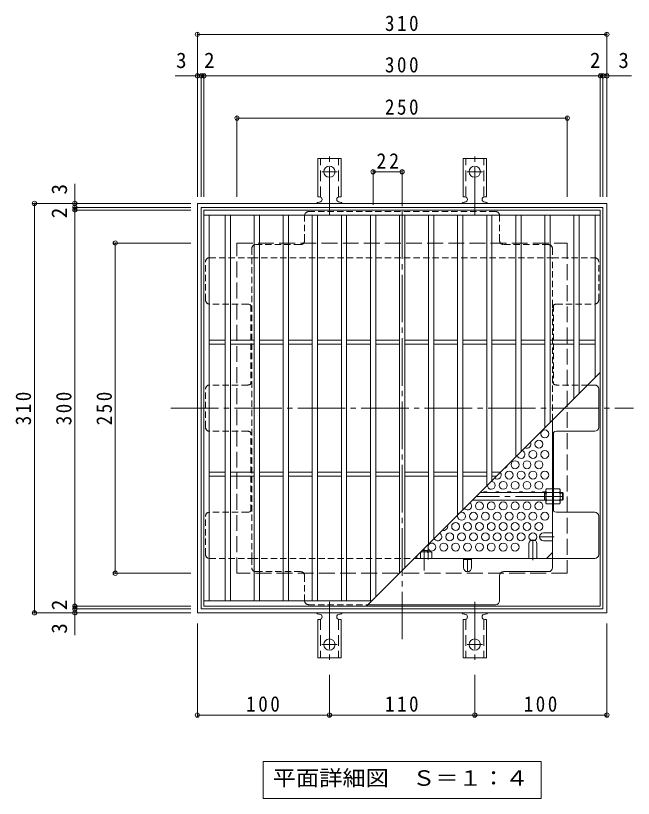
# Model space of a CAD drawing. Units: millimetres at full size, sheet at 1:4. Extents: x -869 to 910, y -779 to 650.
# Drawn here: x -652 to -184, y 14 to 607 of the extents above; entities that cross this region are included whole.
import ezdxf
from ezdxf.enums import TextEntityAlignment as Align

# ---------------------------------------------------------------- set-up
doc = ezdxf.new("R2010")
doc.units = ezdxf.units.MM
doc.header["$LTSCALE"] = 4
doc.header["$PDMODE"] = 32
doc.header["$PDSIZE"] = 3.2
for name, pattern in [('CHAIN1', [8, 5, -1, 1, -1]), ('CHAIN2', [12, 9, -1, 1, -1]), ('DASHED1', [1.8, 1.2, -0.6]), ('DASHED2', [3, 2, -1]), ('DASHED3', [4, 3, -1])]:
    doc.linetypes.add(name, pattern=pattern)
for name, color, linetype, lineweight in [('A-1_躯体', 3, 'Continuous', 9), ('A-2_仕上', 3, 'Continuous', 9), ('A-4_その他', 7, 'Continuous', 9), ('A-5_文字', 7, 'Continuous', 9), ('A-6_寸法', 2, 'Continuous', 9), ('A-7_ハッチ', 2, 'Continuous', 9), ('A-8_記号', 2, 'Continuous', 9), ('A-A_ﾊｯﾁ-ﾜｸ', 3, 'Continuous', 9), ('A-B_ﾊｯﾁ', 2, 'Continuous', 9)]:
    doc.layers.add(name, color=color, linetype=linetype, lineweight=lineweight)
doc.styles.add('ＭＳ ゴシック', font='')
doc.styles.get('ＭＳ ゴシック').set_extended_font_data('MS Gothic')

msp = doc.modelspace()

# ---------------------------------------------------------------- linework, layer by layer
at = {"layer": 'A-1_躯体', "color": 2}
for p, q in [((-204.02, 464.849), (-204.02, 154.849)), ((-207.02, 461.849), (-207.02, 157.849)), ((-204.02, 154.849), (-514.02, 154.849)), ((-207.02, 157.849), (-511.021, 157.849))]:
    msp.add_line(p, q, dxfattribs=at)
at = {"layer": 'A-1_躯体', "color": 2, "linetype": 'DASHED3'}
for p, q in [((-234.02, 434.849), (-234.02, 184.849)), ((-234.02, 184.849), (-484.02, 184.849))]:
    msp.add_line(p, q, dxfattribs=at)
at = {"layer": 'A-1_躯体', "linetype": 'CHAIN2'}
for p, q in [((-237.22, 243.045), (-302.824, 243.045)), ((-342.22, 203.649), (-342.22, 186.813))]:
    msp.add_line(p, q, dxfattribs=at)
at = {"layer": 'A-1_躯体'}
for p, q in [((-250.22, 246.045), (-299.824, 246.045)), ((-251.22, 240.045), (-251.22, 246.045)), ((-251.22, 245.545), (-250.22, 245.545)), ((-237.72, 246.045), (-239.42, 246.045)), ((-239.42, 245.545), (-237.22, 245.545)), ((-237.72, 240.045), (-237.72, 246.045)), ((-237.72, 246.045), (-237.22, 245.545)), ((-237.22, 240.545), (-237.22, 245.545)), ((-250.22, 240.045), (-305.824, 240.045)), ((-251.22, 240.545), (-250.22, 240.545)), ((-239.42, 240.545), (-237.22, 240.545)), ((-237.72, 240.045), (-239.42, 240.045)), ((-237.72, 240.045), (-237.22, 240.545)), ((-343.824, 202.045), (-339.22, 202.045)), ((-339.72, 202.045), (-339.72, 201.045)), ((-339.22, 206.649), (-339.22, 201.045)), ((-344.72, 201.149), (-344.72, 201.045))]:
    msp.add_line(p, q, dxfattribs=at)
at = {"layer": 'A-1_躯体', "color": 2}
for points in [[(-514.02, 154.849), (-514.02, 464.849), (-204.02, 464.849)], [(-511.021, 157.849), (-511.021, 461.849), (-207.02, 461.849)]]:
    msp.add_lwpolyline(points, dxfattribs=at)
at = {"layer": 'A-1_躯体', "color": 2, "linetype": 'DASHED3'}
msp.add_lwpolyline([(-484.02, 184.849), (-484.02, 434.849), (-234.02, 434.849)], dxfattribs=at)
at = {"layer": 'A-2_仕上'}
for p, q in [((-509.02, 455.849), (-209.02, 455.849)), ((-505.02, 163.849), (-505.02, 455.849)), ((-493.02, 163.849), (-493.02, 455.849)), ((-489.02, 163.849), (-489.02, 455.849)), ((-471.02, 163.849), (-471.02, 455.849)), ((-467.02, 163.849), (-467.02, 455.849)), ((-449.02, 163.849), (-449.02, 455.849)), ((-445.02, 163.849), (-445.02, 455.849)), ((-427.02, 163.849), (-427.02, 455.849)), ((-423.02, 163.849), (-423.02, 455.849)), ((-405.02, 163.849), (-405.02, 455.849)), ((-401.02, 163.849), (-401.02, 455.849)), ((-383.02, 163.849), (-383.02, 455.849)), ((-379.02, 166.849), (-379.02, 455.849)), ((-361.02, 184.849), (-361.02, 455.849)), ((-357.02, 188.849), (-357.02, 455.849)), ((-339.02, 206.849), (-339.02, 455.849)), ((-335.02, 210.849), (-335.02, 455.849)), ((-317.02, 228.849), (-317.02, 455.849)), ((-313.02, 232.849), (-313.02, 455.849)), ((-295.02, 250.849), (-295.02, 455.849)), ((-291.02, 254.849), (-291.02, 455.849)), ((-273.02, 272.849), (-273.02, 455.849)), ((-269.02, 276.849), (-269.02, 455.849)), ((-251.02, 294.849), (-251.02, 455.849)), ((-247.02, 298.849), (-247.02, 455.849)), ((-229.02, 316.849), (-229.02, 455.849)), ((-225.02, 320.849), (-225.02, 455.849)), ((-213.02, 455.849), (-213.02, 332.849)), ((-505.02, 361.349), (-493.02, 361.349)), ((-505.02, 358.349), (-493.02, 358.349)), ((-489.02, 361.349), (-471.02, 361.349)), ((-489.02, 358.349), (-471.02, 358.349)), ((-467.02, 361.349), (-449.02, 361.349)), ((-467.02, 358.349), (-449.02, 358.349)), ((-445.02, 361.349), (-427.02, 361.349)), ((-445.02, 358.349), (-427.02, 358.349)), ((-423.02, 361.349), (-405.02, 361.349)), ((-423.02, 358.349), (-405.02, 358.349)), ((-401.02, 361.349), (-383.02, 361.349)), ((-401.02, 358.349), (-383.02, 358.349)), ((-379.02, 361.349), (-361.02, 361.349)), ((-379.02, 358.349), (-361.02, 358.349)), ((-357.02, 361.349), (-339.02, 361.349)), ((-357.02, 358.349), (-339.02, 358.349)), ((-335.02, 361.349), (-317.02, 361.349)), ((-335.02, 358.349), (-317.02, 358.349)), ((-313.02, 361.349), (-295.02, 361.349)), ((-313.02, 358.349), (-295.02, 358.349)), ((-291.02, 361.349), (-273.02, 361.349)), ((-291.02, 358.349), (-273.02, 358.349)), ((-269.02, 361.349), (-251.02, 361.349)), ((-269.02, 358.349), (-251.02, 358.349)), ((-229.02, 361.349), (-247.02, 361.349)), ((-229.02, 358.349), (-247.02, 358.349)), ((-213.02, 361.349), (-225.02, 361.349)), ((-213.02, 358.349), (-225.02, 358.349)), ((-209.02, 336.849), (-386.02, 159.849)), ((-505.02, 261.349), (-493.02, 261.349)), ((-489.02, 261.349), (-471.02, 261.349)), ((-467.02, 261.349), (-449.02, 261.349)), ((-445.02, 261.349), (-427.02, 261.349)), ((-423.02, 261.349), (-405.02, 261.349)), ((-401.02, 261.349), (-383.02, 261.349)), ((-379.02, 261.349), (-361.02, 261.349)), ((-357.02, 261.349), (-339.02, 261.349)), ((-335.02, 261.349), (-317.02, 261.349)), ((-313.02, 261.349), (-295.02, 261.349)), ((-291.02, 261.349), (-284.521, 261.349)), ((-505.02, 258.349), (-493.02, 258.349)), ((-489.02, 258.349), (-471.02, 258.349)), ((-467.02, 258.349), (-449.02, 258.349)), ((-445.02, 258.349), (-427.02, 258.349)), ((-423.02, 258.349), (-405.02, 258.349)), ((-401.02, 258.349), (-383.02, 258.349)), ((-379.02, 258.349), (-361.02, 258.349)), ((-357.02, 258.349), (-339.02, 258.349)), ((-335.02, 258.349), (-317.02, 258.349)), ((-313.02, 258.349), (-295.02, 258.349)), ((-291.02, 258.349), (-287.521, 258.349)), ((-509.02, 163.849), (-382.02, 163.849))]:
    msp.add_line(p, q, dxfattribs=at)
msp.add_lwpolyline([(-509.02, 159.849), (-509.02, 459.849), (-209.02, 459.849), (-209.02, 159.849)], close=True, dxfattribs=at)
at = {"layer": 'A-4_その他'}
for p, q in [((-514.02, 594.012), (-514.02, 469.849)), ((-514.02, 592.812), (-204.02, 592.812)), ((-204.02, 594.012), (-204.02, 469.849)), ((-530.7, 561.424), (-511.021, 561.424)), ((-511.021, 562.624), (-511.021, 469.849)), ((-511.021, 561.424), (-509.02, 561.424)), ((-509.02, 562.624), (-509.02, 469.849)), ((-509.02, 561.424), (-209.02, 561.424)), ((-209.02, 562.624), (-209.02, 469.849)), ((-209.02, 561.424), (-207.02, 561.424)), ((-207.02, 562.624), (-207.02, 469.849)), ((-207.02, 561.424), (-185.503, 561.424)), ((-484.02, 530.627), (-484.02, 469.849)), ((-484.02, 529.427), (-234.02, 529.427)), ((-234.02, 530.627), (-234.02, 469.849)), ((-381.02, 489.955), (-381.02, 463.849)), ((-381.02, 488.755), (-359.02, 488.755)), ((-359.02, 489.955), (-359.02, 463.849)), ((-606.756, 479.613), (-606.756, 461.849)), ((-638.561, 464.849), (-519.021, 464.849)), ((-637.361, 464.849), (-637.361, 154.849)), ((-607.956, 461.849), (-519.021, 461.849)), ((-607.956, 459.849), (-519.021, 459.849)), ((-606.756, 461.849), (-606.756, 459.849)), ((-606.756, 459.849), (-606.756, 159.849)), ((-577.351, 434.849), (-519.021, 434.849)), ((-576.151, 434.849), (-576.151, 184.849)), ((-577.351, 184.849), (-519.021, 184.849)), ((-638.561, 154.849), (-519.021, 154.849)), ((-607.956, 159.849), (-519.021, 159.849)), ((-607.956, 157.849), (-519.021, 157.849)), ((-606.756, 159.849), (-606.756, 157.849)), ((-606.756, 157.849), (-606.756, 137.841)), ((-514.02, 76.272), (-514.02, 146.849)), ((-204.02, 76.272), (-204.02, 146.849)), ((-414.02, 76.272), (-414.02, 107.917)), ((-304.02, 76.272), (-304.02, 107.917)), ((-514.02, 77.472), (-414.02, 77.472)), ((-414.02, 77.472), (-304.02, 77.472)), ((-304.02, 77.472), (-204.02, 77.472))]:
    msp.add_line(p, q, dxfattribs=at)
for p in [(-514.02, 592.812), (-204.02, 592.812), (-514.02, 561.424), (-511.021, 561.424), (-509.02, 561.424), (-209.02, 561.424), (-207.02, 561.424), (-204.02, 561.424), (-484.02, 529.427), (-234.02, 529.427), (-381.02, 488.755), (-359.02, 488.755), (-637.361, 464.849), (-606.756, 464.849), (-606.756, 461.849), (-606.756, 459.849), (-576.151, 434.849), (-576.151, 184.849), (-606.756, 159.849), (-637.361, 154.849), (-606.756, 157.849), (-606.756, 154.849), (-514.02, 77.472), (-414.02, 77.472), (-304.02, 77.472), (-204.02, 77.472)]:
    msp.add_point(p, dxfattribs=at)
at = {"layer": 'A-5_文字'}
for p, q in [((-464.22, 42.421), (-253.82, 42.421)), ((-464.22, 42.421), (-464.22, 14.421)), ((-253.82, 42.421), (-253.82, 14.421)), ((-464.22, 14.421), (-253.82, 14.421))]:
    msp.add_line(p, q, dxfattribs=at)
at = {"layer": 'A-6_寸法'}
for centre in [(-251.02, 290.363), (-255.52, 282.569), (-260.02, 274.775), (-251.02, 274.775), (-273.52, 266.981), (-264.52, 266.981), (-255.52, 266.981), (-278.02, 259.186), (-269.02, 259.186), (-260.02, 259.186), (-251.02, 259.186), (-282.52, 251.392), (-273.52, 251.392), (-264.52, 251.392), (-255.52, 251.392), (-300.52, 235.804), (-291.52, 235.804), (-282.52, 235.804), (-273.52, 235.804), (-264.52, 235.804), (-255.52, 235.804), (-314.02, 228.01), (-305.02, 228.01), (-296.02, 228.01), (-287.02, 228.01), (-278.02, 228.01), (-269.02, 228.01), (-260.02, 228.01), (-251.02, 228.01), (-318.52, 220.215), (-309.52, 220.215), (-300.52, 220.215), (-291.52, 220.215), (-282.52, 220.215), (-273.52, 220.215), (-264.52, 220.215), (-255.52, 220.215), (-323.02, 212.421), (-314.02, 212.421), (-305.02, 212.421), (-296.02, 212.421), (-287.02, 212.421), (-278.02, 212.421), (-269.02, 212.421), (-260.02, 212.421), (-327.52, 204.627), (-318.52, 204.627), (-309.52, 204.627), (-300.52, 204.627), (-291.52, 204.627), (-282.52, 204.627), (-273.52, 204.627)]:
    msp.add_circle(centre, 3, dxfattribs=at)
for centre, start, end in [((-264.52, 282.569), 241.71254, 28.28746), ((-269.02, 274.775), 195.73255, 74.26745), ((-287.02, 259.186), 229.56093, 40.43907), ((-282.52, 266.981), 283.86776, 346.13224), ((-291.52, 251.392), 180.81815, 89.18185), ((-296.02, 243.598), 54.66817, 125.33183), ((-287.02, 243.598), 54.66817, 125.33183), ((-278.02, 243.598), 54.66817, 125.33183), ((-269.02, 243.598), 54.66817, 125.33183), ((-260.02, 243.598), 54.66817, 125.33183), ((-251.02, 243.598), 74.53399, 125.33183), ((-309.52, 235.804), 217.61523, 52.38477), ((-327.52, 220.215), 251.09585, 18.90415), ((-332.02, 212.421), 205.33117, 64.66883), ((-336.52, 204.627), 205.84193, 154.15807)]:
    msp.add_arc(centre, 3, start, end, dxfattribs=at)
at = {"layer": 'A-7_ハッチ', "linetype": 'CHAIN2'}
for p, q in [((-359.02, 134.849), (-359.02, 484.849)), ((-534.02, 309.849), (-184.02, 309.849))]:
    msp.add_line(p, q, dxfattribs=at)
at = {"layer": 'A-7_ハッチ', "linetype": 'DASHED1'}
for p, q in [((-288.221, 458.652), (-429.819, 458.652)), ((-432.819, 436.652), (-432.819, 455.652)), ((-285.221, 436.652), (-285.221, 455.652)), ((-469.82, 433.652), (-435.819, 433.652)), ((-248.22, 433.652), (-282.221, 433.652)), ((-472.82, 430.652), (-472.82, 423.652)), ((-245.22, 430.652), (-245.22, 423.652)), ((-504.824, 423.652), (-472.82, 423.652)), ((-472.82, 423.652), (-245.22, 423.652)), ((-472.82, 423.652), (-472.82, 196.045)), ((-245.22, 423.652), (-213.217, 423.652)), ((-245.22, 300.649), (-245.22, 423.652)), ((-507.824, 391.652), (-507.824, 420.652)), ((-210.217, 391.652), (-210.217, 420.652)), ((-475.82, 388.652), (-504.824, 388.652)), ((-473.62, 387.691), (-473.62, 328.31)), ((-244.42, 387.696), (-244.42, 328.31)), ((-242.22, 388.652), (-213.217, 388.652)), ((-475.82, 327.349), (-504.824, 327.349)), ((-218.52, 327.349), (-242.22, 327.349)), ((-507.824, 295.348), (-507.824, 324.349)), ((-475.82, 292.348), (-504.824, 292.348)), ((-473.62, 232.007), (-473.62, 291.388)), ((-244.42, 246.045), (-245.22, 246.045)), ((-244.42, 239.845), (-245.22, 239.845)), ((-507.824, 199.045), (-507.824, 228.046)), ((-475.82, 231.046), (-504.824, 231.046)), ((-504.824, 196.045), (-472.82, 196.045)), ((-472.82, 196.045), (-472.82, 189.045)), ((-472.82, 196.045), (-349.824, 196.045)), ((-339.22, 196.045), (-339.22, 195.245)), ((-435.819, 186.045), (-469.82, 186.045)), ((-432.819, 183.045), (-432.819, 164.045)), ((-429.819, 161.045), (-384.824, 161.045))]:
    msp.add_line(p, q, dxfattribs=at)
at = {"layer": 'A-7_ハッチ'}
for p, q in [((-213.217, 327.349), (-218.52, 327.349)), ((-210.217, 295.348), (-210.217, 324.349)), ((-245.22, 189.045), (-245.22, 300.649)), ((-244.42, 232.007), (-244.42, 291.388)), ((-244.42, 232.007), (-244.42, 291.388)), ((-242.22, 292.348), (-213.217, 292.348)), ((-213.217, 231.046), (-242.22, 231.046)), ((-210.217, 199.045), (-210.217, 228.046)), ((-349.824, 196.045), (-213.217, 196.045)), ((-249.833, 196.045), (-245.22, 200.658)), ((-312.52, 195.245), (-306.52, 195.245)), ((-282.221, 186.045), (-248.22, 186.045)), ((-285.221, 164.045), (-285.221, 183.045)), ((-384.824, 161.045), (-288.221, 161.045))]:
    msp.add_line(p, q, dxfattribs=at)
at = {"layer": 'A-7_ハッチ', "linetype": 'DASHED1'}
for centre, start, end in [((-429.819, 455.652), 90, 180), ((-288.221, 455.652), 0, 90), ((-469.82, 430.652), 90, 180), ((-435.819, 436.652), 270, 0), ((-282.221, 436.652), 180, 270), ((-248.22, 430.652), 0, 90), ((-504.824, 420.652), 90, 180), ((-213.217, 420.652), 0, 90), ((-504.824, 391.652), 180, 270), ((-213.217, 391.652), 270, 0), ((-475.82, 385.652), 0, 90), ((-242.22, 385.652), 90, 180), ((-504.824, 324.349), 90, 180), ((-475.82, 330.349), 270, 0), ((-242.22, 330.349), 180, 270), ((-504.824, 295.348), 180, 270), ((-475.82, 289.348), 0, 90), ((-475.82, 234.046), 270, 0), ((-504.824, 228.046), 90, 180), ((-504.824, 199.045), 180, 270), ((-469.82, 189.045), 180, 270), ((-435.819, 183.045), 0, 90), ((-429.819, 164.045), 180, 270)]:
    msp.add_arc(centre, 3, start, end, dxfattribs=at)
at = {"layer": 'A-7_ハッチ'}
for centre, start, end in [((-213.217, 324.349), 0, 90), ((-242.22, 289.348), 90, 180), ((-213.217, 295.348), 270, 0), ((-242.22, 234.046), 180, 270), ((-213.217, 228.046), 0, 90), ((-213.217, 199.045), 270, 0), ((-282.221, 183.045), 90, 180), ((-248.22, 189.045), 270, 0), ((-288.221, 164.045), 270, 0)]:
    msp.add_arc(centre, 3, start, end, dxfattribs=at)
at = {"layer": 'A-8_記号', "linetype": 'CHAIN1'}
for p, q in [((-475.528, 309.849), (-463.02, 309.849)), ((-260.02, 194.845), (-260.02, 210.195)), ((-244.02, 212.421), (-255.02, 212.421)), ((-309.52, 196.045), (-309.52, 186.045))]:
    msp.add_line(p, q, dxfattribs=at)
at = {"layer": 'A-8_記号'}
for p, q in [((-252.02, 215.421), (-245.22, 215.421)), ((-252.02, 209.421), (-245.22, 209.421)), ((-263.02, 207.195), (-263.02, 196.045)), ((-257.02, 207.195), (-257.02, 196.045)), ((-312.52, 189.045), (-312.52, 196.045)), ((-306.52, 189.045), (-306.52, 196.045))]:
    msp.add_line(p, q, dxfattribs=at)
for centre, start, end in [((-252.02, 212.421), 90, 270), ((-260.02, 207.195), 0, 180), ((-309.52, 189.045), 180, 0)]:
    msp.add_arc(centre, 3, start, end, dxfattribs=at)
at = {"layer": 'A-A_ﾊｯﾁ-ﾜｸ', "color": 7, "linetype": 'CHAIN2'}
for p, q in [((-414.02, 456.381), (-414.02, 503.781)), ((-304.02, 456.381), (-304.02, 503.781)), ((-419.796, 488.849), (-408.244, 488.849)), ((-309.796, 488.849), (-298.244, 488.849)), ((-414.02, 163.317), (-414.02, 115.917)), ((-304.02, 163.317), (-304.02, 115.917)), ((-419.796, 130.849), (-408.244, 130.849)), ((-309.796, 130.849), (-298.244, 130.849))]:
    msp.add_line(p, q, dxfattribs=at)
at = {"layer": 'A-A_ﾊｯﾁ-ﾜｸ'}
for p, q in [((-422.77, 469.849), (-422.77, 498.849)), ((-405.27, 498.849), (-422.77, 498.849)), ((-405.27, 469.849), (-405.27, 498.849)), ((-312.77, 469.849), (-312.77, 498.849)), ((-295.27, 498.849), (-312.77, 498.849)), ((-295.27, 469.849), (-295.27, 498.849)), ((-422.77, 469.849), (-421.52, 469.849)), ((-405.27, 469.849), (-406.52, 469.849)), ((-312.77, 469.849), (-311.52, 469.849)), ((-295.27, 469.849), (-296.52, 469.849)), ((-422.02, 465.849), (-421.52, 465.849)), ((-406.525, 465.849), (-406.012, 465.849)), ((-312.02, 465.849), (-311.52, 465.849)), ((-296.525, 465.849), (-296.012, 465.849)), ((-422.77, 149.849), (-421.52, 149.849)), ((-422.77, 149.849), (-422.77, 120.849)), ((-422.02, 153.849), (-421.52, 153.849)), ((-406.525, 153.849), (-406.012, 153.849)), ((-405.27, 149.849), (-406.52, 149.849)), ((-405.27, 149.849), (-405.27, 120.849)), ((-312.77, 149.849), (-311.52, 149.849)), ((-312.77, 149.849), (-312.77, 120.849)), ((-312.02, 153.849), (-311.52, 153.849)), ((-296.525, 153.849), (-296.012, 153.849)), ((-295.27, 149.849), (-296.52, 149.849)), ((-295.27, 149.849), (-295.27, 120.849)), ((-405.27, 120.849), (-422.77, 120.849)), ((-295.27, 120.849), (-312.77, 120.849))]:
    msp.add_line(p, q, dxfattribs=at)
at = {"layer": 'A-A_ﾊｯﾁ-ﾜｸ', "linetype": 'DASHED2'}
for p, q in [((-420.77, 469.703), (-420.77, 498.849)), ((-407.27, 469.703), (-407.27, 498.849)), ((-310.77, 469.703), (-310.77, 498.849)), ((-297.27, 469.703), (-297.27, 498.849)), ((-420.77, 149.995), (-420.77, 120.849)), ((-407.27, 149.995), (-407.27, 120.849)), ((-310.77, 149.995), (-310.77, 120.849)), ((-297.27, 149.995), (-297.27, 120.849))]:
    msp.add_line(p, q, dxfattribs=at)
at = {"layer": 'A-A_ﾊｯﾁ-ﾜｸ'}
for centre in [(-414.02, 488.849), (-304.02, 488.849), (-414.02, 130.849), (-304.02, 130.849)]:
    msp.add_circle(centre, 4.25, dxfattribs=at)
for centre, start, end in [((-421.52, 467.849), 270, 90), ((-406.52, 467.849), 90, 269.86671), ((-311.52, 467.849), 270, 90), ((-296.52, 467.849), 90, 269.86671), ((-422.02, 463.849), 90.27597, 150.00049), ((-406.02, 463.849), 29.99928, 89.75838), ((-312.02, 463.849), 90.27597, 150.00049), ((-296.02, 463.849), 29.99928, 89.75838), ((-422.02, 155.849), 209.99951, 269.72403), ((-406.02, 155.849), 270.24162, 330.00072), ((-312.02, 155.849), 209.99951, 269.72403), ((-296.02, 155.849), 270.24162, 330.00072), ((-421.52, 151.849), 270, 90), ((-406.52, 151.849), 90.13329, 270), ((-311.52, 151.849), 270, 90), ((-296.52, 151.849), 90.13329, 270)]:
    msp.add_arc(centre, 2, start, end, dxfattribs=at)
at = {"layer": 'A-B_ﾊｯﾁ'}
for p, q in [((-249.787, 245.909), (-245.22, 245.909)), ((-244.42, 237.295), (-244.42, 248.795)), ((-244.42, 248.795), (-239.853, 248.795)), ((-239.853, 245.909), (-244.42, 245.909)), ((-239.42, 248.045), (-239.853, 248.795)), ((-239.42, 238.046), (-239.42, 248.045)), ((-250.22, 238.046), (-249.787, 237.295)), ((-249.787, 240.182), (-245.22, 240.182)), ((-245.22, 237.295), (-249.787, 237.295)), ((-239.853, 240.182), (-244.42, 240.182)), ((-244.42, 237.295), (-239.853, 237.295)), ((-239.42, 238.046), (-239.853, 237.295)), ((-349.824, 196.045), (-336.47, 196.045)), ((-347.97, 196.045), (-347.97, 197.899)), ((-345.084, 200.612), (-345.084, 196.045)), ((-344.824, 201.045), (-337.22, 201.045)), ((-339.357, 200.612), (-339.357, 196.045)), ((-337.22, 201.045), (-336.47, 200.612)), ((-336.47, 196.045), (-336.47, 200.612))]:
    msp.add_line(p, q, dxfattribs=at)
for points in [[(-250.22, 238.046), (-250.22, 248.045), (-249.787, 248.795)], [(-245.22, 237.295), (-245.22, 248.795), (-249.787, 248.795)]]:
    msp.add_lwpolyline(points, dxfattribs=at)
for centre, radius, start, end in [((-247.486, 247.386), 2.735, 180.2103, 212.68507), ((-240.538, 243.045), 9.683, 162.79973, 197.20026), ((-246.938, 247.151), 3.29, 149.99998, 176.07924), ((-242.702, 247.151), 3.29, 3.92076, 30.00002), ((-242.155, 247.386), 2.735, 327.31493, 359.7897), ((-249.103, 243.045), 9.683, 342.79974, 17.20027), ((-247.486, 238.705), 2.735, 147.31491, 179.78969), ((-246.938, 238.94), 3.29, 183.92075, 210), ((-242.155, 238.705), 2.735, 0.21031, 32.68509), ((-242.702, 238.94), 3.29, 330, 356.07925), ((-346.56, 198.311), 2.735, 57.31491, 59.95843), ((-342.22, 191.363), 9.683, 72.79973, 107.20026), ((-337.88, 198.311), 2.735, 90.2103, 122.68507), ((-338.115, 197.763), 3.29, 59.99998, 86.07924)]:
    msp.add_arc(centre, radius, start, end, dxfattribs=at)

# ---------------------------------------------------------------- texts
at = {"layer": 'A-4_その他', "color": 2, "style": 'ＭＳ ゴシック'}
for s, p in [('3', (-530.15, 563.824)), ('2', (-508.978, 563.824)), ('2', (-216.883, 563.824)), ('3', (-195.365, 563.824))]:
    msp.add_text(s, height=11.73, dxfattribs=at).set_placement(p, align=Align.BOTTOM_LEFT)
for s, p in [('3', (-609.156, 471.574)), ('2', (-609.156, 453.613)), ('2', (-609.156, 156.889)), ('3', (-609.156, 139.034))]:
    msp.add_text(s, height=11.73, rotation=90, dxfattribs=at).set_placement(p, align=Align.BOTTOM_LEFT)
at = {"layer": 'A-4_その他', "color": 2, "char_height": 11.73, "attachment_point": 7, "style": 'ＭＳ ゴシック'}
for s, insert in [('\\T1.27;\\W0.9;310', (-372.02, 595.212)), ('\\T1.27;\\W0.9;300', (-372.02, 563.824)), ('\\T1.27;\\W0.9;250', (-372.02, 531.827)), ('\\T1.27;\\W0.95;22', (-378.52, 491.155)), ('\\T1.27;\\W0.9;100', (-477.02, 79.872)), ('\\T1.27;\\W0.9;110', (-372.02, 79.872)), ('\\T1.27;\\W0.9;100', (-267.02, 79.872))]:
    msp.add_mtext(s, dxfattribs=dict(at, insert=insert))
at = {"layer": 'A-4_その他', "color": 2, "char_height": 11.73, "attachment_point": 7, "rotation": 90, "style": 'ＭＳ ゴシック'}
for s, insert in [('\\T1.27;\\W0.9;310', (-639.761, 296.849)), ('\\T1.27;\\W0.9;300', (-609.156, 296.849)), ('\\T1.27;\\W0.9;250', (-578.551, 296.849))]:
    msp.add_mtext(s, dxfattribs=dict(at, insert=insert))
at = {"layer": 'A-5_文字', "color": 2, "style": 'ＭＳ ゴシック', "width": 1.1}
msp.add_text('平面詳細図\u3000Ｓ＝１：４', height=11.73, dxfattribs=at).set_placement((-457.02, 20.421), align=Align.BOTTOM_LEFT)

doc.saveas('drawing.dxf')
